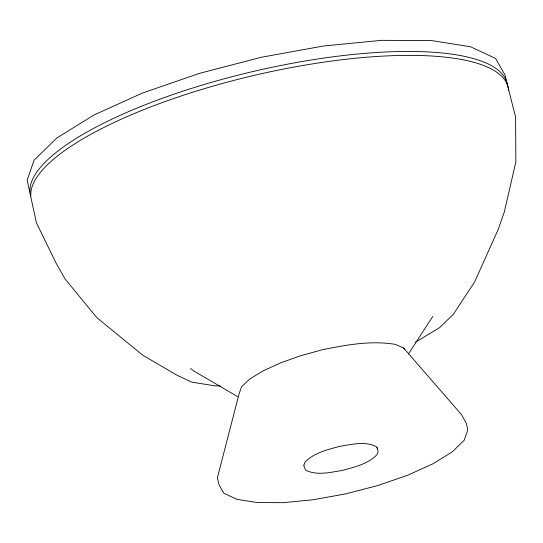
<?xml version="1.0" encoding="UTF-8"?>
<svg xmlns="http://www.w3.org/2000/svg" width="543" height="543" viewBox="0 0 543 543"><rect width="100%" height="100%" fill="white"/><g stroke="black" fill="none" stroke-linecap="round" stroke-linejoin="round"><path stroke-width="0.81" d="M303.856 465.249L304.922 462.168C314.098 452.713 327.687 449.604 339.986 446.292C351.715 444.445 364.882 441.025 376.109 446.475L377.548 449.007M432.798 316.426L408.336 354.09M415.307 342.28L439.789 327.504L453.419 314.193L474.582 282.027L498.331 229.166L504.372 211.784L515.85 161.848L515.599 117.261L504.942 74.853L495.603 58.461L470.618 46.773L431.692 40.589L381.478 40.331L323.404 46.012L261.414 57.253L199.743 73.278L142.585 92.996L93.844 115.075L56.839 137.997L34.094 160.205L27.15 180.188L36.456 222.895L56.119 263.199L65.099 278.973L96.864 317.675L142.734 355.183L176.862 375.159L191.835 382.163L215.164 385.869L220.173 385.897M403.7 348.083L395.27 344.364C370.984 340.291 346.312 344.927 322.372 349.74L300.51 355.767L280.161 363.05L262.764 371.073L249.583 379.15L241.54 386.806L239.171 393.526L217.37 477.833L218.978 484.689L223.838 493.227L236.85 499.316L257.117 502.533L283.27 502.669L313.515 499.709L345.796 493.858L377.914 485.51L407.678 475.24L433.063 463.742L452.333 451.81L464.184 440.244L467.795 429.832L466.186 422.977L461.326 414.445L403.7 348.083L404.528 349.536M237.542 396.594L193.186 370.625L190.593 368.507M377.181 447.446L378.138 451.532L377.073 454.613C367.896 464.068 354.308 467.177 342.009 470.489C330.28 472.335 317.112 475.756 305.885 470.306L304.447 467.774L303.87 465.331M29.994 191.862A244.778 69.524 -13.2 0 1 264.156 68.975A244.778 69.524 -13.2 0 1 507.583 86.568M30.829 195.86A244.879 69.552 -13.2 0 1 265.086 72.918A244.879 69.552 -13.2 0 1 508.615 90.525"/></g></svg>
